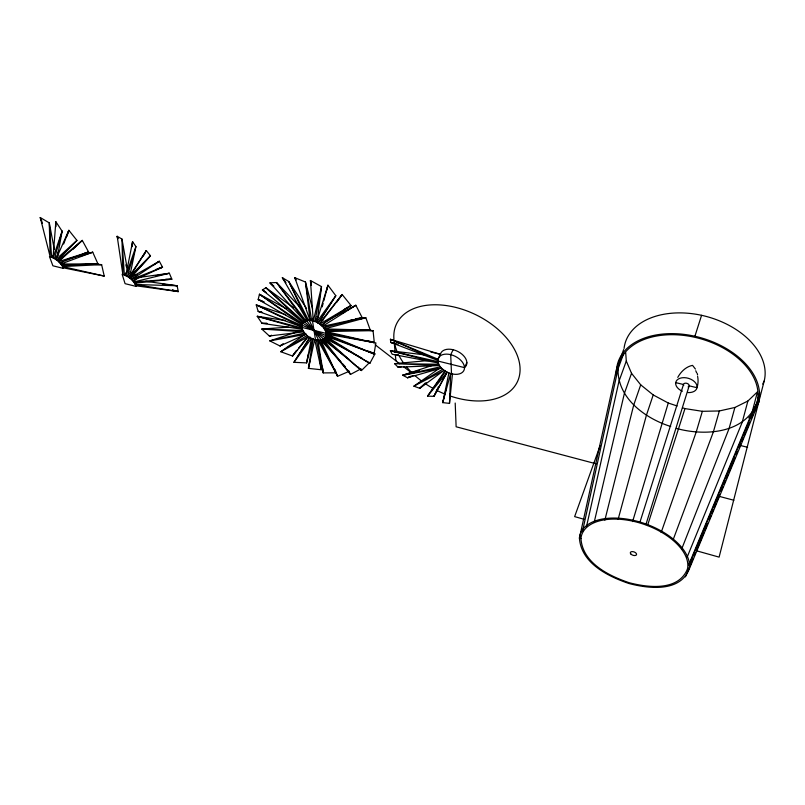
<?xml version="1.0" encoding="UTF-8"?>
<svg xmlns="http://www.w3.org/2000/svg" width="805" height="805" viewBox="0 0 805 805"><rect width="100%" height="100%" fill="white"/><g stroke="black" fill="none" stroke-linecap="round" stroke-linejoin="round"><path stroke-width="1.21" d="M326.327 335.806C327.243 324.888 307.772 314.031 301.704 324.999C301.06 335.806 320.038 346.472 326.327 335.806L301.704 324.999M449.995 393.615L449.502 403.375L442.74 402.631L448.918 372.906M132.251 246.561L132.573 241.671L135.914 246.541L130.591 272.251L127.331 276.487L135.914 246.541L125.842 275.692L132.573 241.671L131.99 246.632M55.847 221.727L53.039 257.862L62.116 231.186L55.847 221.727L55.937 226.658M452.511 373.54L449.502 403.375L450.639 373.5L442.74 402.631L446.292 388.302M615.966 374.818L616.65 368.61L623.644 349.571M317.723 317.029L321.517 286.61L310.438 280.502L313.286 321.115L321.517 286.61L314.926 321.678L317.723 317.029L318.528 317.381L316.908 316.757M437.809 361.022L438.131 358.658A14.188 8.905 25.8 0 1 453.014 355.367A14.188 8.905 25.8 0 1 464.485 368.358A14.188 8.905 25.8 0 1 451.494 373.792C445.366 372.071 438.795 367.784 437.809 361.022L464.505 367.623L466.87 362.653M313.095 338.965L308.426 368.368L321.306 369.757L319.515 353.566M301.603 326.136L301.704 325.592L256.242 304.884L258.153 311.394L301.704 326.76L301.603 326.136L301.704 326.76M308.315 354.472L306.594 362.894L293.936 362.31L310.046 337.033M326.458 334.669L326.367 334.045L326.347 335.222L374.023 353.979L375.905 342.92L326.367 334.045M326.941 289.971L327.947 285.201L335.806 295.717L318.106 323.228L335.806 295.717L316.526 322.382L327.947 285.201L323.791 300.859M310.287 359.865L308.426 368.368L314.705 339.519L321.306 369.757L319.988 361.204M696.174 550.701L719.107 557.13L758.652 402.339A73.134 47.465 15.8 0 0 696.285 336.571A73.134 47.465 15.8 0 0 616.65 368.61L579.419 538.132C581.2 563.188 607.916 576.38 628.957 583.514C648.508 588.656 679.682 592.44 689.07 569.477L758.652 402.339L764.217 380.926A72.078 47.716 15.3 0 0 702.926 315.61A72.078 47.716 15.3 0 0 624.056 348.454M582.538 531.25L618.029 368.932L623.774 353.254M586.372 527.184L618.995 381.188L626.3 361.043L625.676 352.449M594.13 522.515L624.368 393.474L631.533 373.319L626.3 361.043M604.857 520.131L633.716 405.046L640.71 384.84L631.533 373.319M759.648 392.478L757.163 401.987L688.909 565.533M313.044 338.331L306.594 362.894L311.515 338.271L293.936 362.31L309.965 337.436M322.201 306.886L323.157 303.274M688.788 564.617L751.86 413.176L757.455 391.854L747.905 401.001L742.23 422.192L687.108 557.231M618.119 519.326L646.415 415.229L653.217 394.943L640.71 384.84M747.905 401.001L734.885 407.481L729.088 428.532L681.714 548.94M734.885 407.481L719.348 410.963L713.391 431.842L673.171 539.652M632.599 521.57L668.271 403.023L653.217 394.943M719.348 410.963L702.352 411.315L696.204 432.033L661.167 532.477M702.352 411.315L684.975 408.598L647.512 525.554M66.986 236.237L68.848 230.29L76.928 240.403L57.276 260.558L76.928 240.403L55.897 259.542L68.848 230.29L63.645 244.016M645.902 524.578L689.171 385.837L696.999 387.698A42.564 30.57 7.6 0 0 697.613 376.368M640.116 521.67L683.485 384.488L675.707 382.637M694.906 336.249L701.578 315.308M600.087 445.819L574.639 516.619L584.239 519.316M685.468 576.843L693.155 558.338M694.121 556.024L695.56 552.552M696.526 550.248L703.731 532.89M704.687 530.576L707.575 523.642M709.497 519.014L710.936 515.542M711.902 513.228L713.341 509.756M714.297 507.442L715.746 503.98M716.702 501.666L719.579 494.723M721.028 491.251L722.95 486.623M723.906 484.308L725.345 480.847M726.311 478.532L727.75 475.061M728.716 472.746L734.955 457.713M736.404 454.241L737.36 451.927M739.282 447.298L740.721 443.827M741.687 441.512L743.126 438.041M744.092 435.726L745.531 432.265M746.487 429.951L749.375 423.007M751.296 418.379L752.735 414.907M438.634 386.37L433.935 396.362L427.576 396.12L445.215 370.491M762.738 384.066L764.217 380.926M753.711 412.713L758.652 402.339M687.46 569.014C678.374 591.343 648.075 587.67 629.087 582.689C608.63 575.756 582.639 562.937 580.938 538.575L579.419 538.132A57.256 30.962 19 0 1 639.079 521.781A57.256 30.962 19 0 1 689.07 569.477L687.46 569.014A55.615 30.077 19 0 0 638.888 522.707A55.615 30.077 19 0 0 580.938 538.575M453.135 349.722L450.709 354.663L451.494 373.792M446.735 372.655L433.935 396.362L447.248 372.182L427.576 396.12L445.638 371.316M143.381 255.96L146.309 250.597L150.465 255.779L130.148 278.439L132.744 275.048M677.78 377.384C680.859 371.729 686.031 366.627 692.542 365.369L695.419 369.062M326.347 335.222L327.444 333.351M360.7 329.607L373.067 330.654L374.295 342.678L325.794 331.539L326.89 329.668M350.125 320.41L365.842 317.764L370.28 330.131L324.395 328.933L326.055 326.146M326.156 321.185L355.83 305.266L362.26 317.774L322.292 326.428L324.506 322.704M344.51 309.15L351.05 305.528L319.605 324.194L322.392 319.545L342.155 294.519L351.05 305.528L321.014 325.27M316.526 322.382L317.653 320.521M313.588 318.981L312.471 320.833L315.51 339.791M313.356 317.945L311.676 320.722L305.467 282.022L294.801 277.685L310.096 320.491L308.597 320.44L288.764 281.498L282.344 277.685L307.178 320.551L288.764 281.498L306.604 308.526M307.017 318.981L305.89 320.833L276.578 282.535L269.987 282.847L304.743 321.286L276.578 282.535L300.255 307.349M308.597 320.44L309.724 318.589M304.884 320.038L303.757 321.879L265.932 287.727L262.37 289.991L302.942 322.634L265.932 287.727L293.372 307.661M134.254 273.277L150.465 255.779L128.77 277.403L146.309 250.597L132.02 273.167L129.846 271.849M295.999 350.98L292.537 356.021L280.794 351.745L305.87 333.703M336.51 302.549L342.155 294.519L319.605 324.194M145.755 281.287L177.13 285.765L178.267 291.581L135.29 284.507L137.222 281.961M138.088 277.564L169.352 273.267L171.868 279.204L133.66 281.981L136.89 277.725M159.038 268.206L162.519 267.19L131.436 279.556L134.677 275.31L159.33 261.253L162.519 267.19L132.624 280.744M128.77 277.403L131.366 274.012M297.025 350.225L292.537 356.021L308.496 336.49L280.794 351.745L307.108 335.423M298.524 348.293L307.52 336.701M85.612 263.648L101.621 264.624L104.237 276.075L62.528 266.546L64.561 264.09M67.771 258.979L92.726 252.196L97.938 263.869L60.818 264.04L62.85 261.585M84.968 252.971L88.6 252.005L58.554 261.655L61.955 257.56L82.271 240.383L88.6 252.005L59.751 262.833M53.643 254.772L51.59 257.218L49.286 222.884L40.25 217.531L50.162 256.725L49.286 222.884L54.327 249.51M369.716 362.361L361.455 370.552L324.184 338.865M72.702 249.56L82.271 240.383L58.554 261.655M425.171 383.17L419.727 388.312L413.891 386.159L439.087 368.559M748.741 417.936L750.532 416.266M426.197 382.788L419.727 388.312L444.129 370.33L413.891 386.159L442.73 369.243M131.436 279.556L159.33 261.253L153.202 265.227M283.119 343.936L279.939 345.959L269.806 340.877L296.894 331.962M322.292 326.428L355.83 305.266L347.358 310.327M343.131 312.863L345.244 311.595M283.129 344.148L279.939 345.959L305.84 334.296L269.806 340.877L304.713 333.079M361.022 368.821L350.577 374.365L322.03 339.861M410.942 376.237L407.531 377.776L402.691 375.251L433.362 365.068M349.461 371.196L337.567 376.297L319.333 340.223L317.844 340.153L323.218 372.906L335.947 372.826L317.844 340.153M413.217 375.492L407.531 377.776L441.472 368.076L402.691 375.251L419.174 370.411M60.818 264.04L92.726 252.196L80.077 256.322M155.556 269.615L162.519 267.19M134.677 275.31L136.991 274.626M271.657 335.343L269.313 335.987L261.776 329.024L288.643 327.142M324.395 328.933L365.842 317.764L359.724 319.022M323.429 327.665L362.26 317.774L356.041 318.679M133.66 281.981L169.352 273.267L160.859 274.807M271.708 335.423L269.313 335.987L303.737 331.831L261.776 329.024L302.942 330.543M402.691 375.251L440.375 366.839M155.999 275.692L158.424 275.25M400.447 366.698L397.972 367.14L394.571 363.659L428.914 360.479M401.635 366.597L397.972 367.14L439.47 365.561L394.571 363.659L438.745 364.252M134.566 283.249L171.868 279.204L165.78 279.164M62.528 266.546L101.621 264.624L95.382 264.463M61.754 265.298L97.938 263.869L95.513 263.668M325.794 331.539L373.067 330.654L365.54 330.231M325.19 330.241L370.28 330.131L365.299 329.597M266.988 323.348L261.977 323.338L257.218 316.295L285.232 320.481M135.29 284.507L177.13 285.765L168.577 284.809M266.908 323.489L261.977 323.338L302.328 329.265L257.218 316.295L301.905 327.987M395.939 354.562L398.425 354.753M162.459 284.135L166.132 284.537M425.744 355.005L390.355 350.759L392.206 354.27L438.242 362.954L390.355 350.759L437.95 361.666M135.854 285.765L178.267 291.581L172.351 290.062L178.267 291.581M63.142 267.793L104.237 276.075M326.186 332.817L374.295 342.678L368.328 340.767M395.617 343.584L390.757 342.417L390.415 339.297L440.496 354.341L440.577 353.747A14.138 8.925 25.7 0 1 458.307 351.715A14.138 8.925 25.7 0 1 465.21 366.979M430.786 352.006L440.496 354.341L438.051 359.251L390.415 339.297L437.89 360.429L390.757 342.417L398.012 344.339M301.704 327.353L326.387 333.461M740.318 445.477L747.593 447.288M596.243 463.841L456.123 426.781L455.197 403.043M719.358 496.403L733.858 500.247M668.271 403.023L677.176 405.992M682.751 407.853L684.975 408.598M285.674 314.695L256.242 304.884L301.503 326.689M670.706 426.479C645.298 418.53 617.355 398.254 618.029 368.932A71.655 46.499 15.8 0 1 696.053 337.587A71.655 46.499 15.8 0 1 757.163 401.987C745.822 433.835 704.274 436.28 676.351 428.391M263.919 301.855L258.184 299.49L259.441 294.228L286.65 308.909M326.568 334.115L374.023 353.979L368.549 351.121M263.859 301.986L258.184 299.49L301.905 324.506L259.441 294.228L302.328 323.499M371.518 352.379L374.919 353.938L369.827 363.407L325.663 337.275M371.548 352.308L374.919 353.938L326.106 336.299L369.827 363.407L366.869 361.214M320.903 318.579L323.087 320.078M58.624 254.944L57.9 254.551L57.749 252.126M362.079 358.225L325.019 338.13L361.455 370.552L358.004 366.909M265.529 291.943L262.37 289.991L266.505 292.668M302.539 323.006L325.431 337.768M60.677 256.463L62.549 258.143M133.399 274.193L135.26 275.904M375.14 344.771L399.753 363.759M403.607 366.728L411.325 372.675M349.38 359.775L323.187 339.438L350.577 374.365L347.861 370.24M273.77 286.107L269.987 282.847L273.66 286.147M304.169 321.507L323.771 339.227M341.018 362.059L320.742 340.123L337.567 376.297L334.91 369.324M342.709 363.88L345.234 366.627M306.474 320.611L321.447 340.072M284.578 280.613L282.344 277.685L285.976 282.716M295.928 279.878L294.801 277.685L295.868 279.929M309.301 320.38L318.629 340.263M41.679 220.973L40.25 217.531L42.474 223.388M117.892 238.662L117.178 236.288L121.968 239.065L127.623 270.792L124.352 275.028L121.968 239.065L122.873 274.515L117.178 236.288L117.812 238.713M125.822 264.845L126.536 267.23M697.13 373.208L697.593 374.929M312.622 309.04L305.467 282.022L310.096 320.491M316.285 339.911L323.218 372.906L322.684 368.056M311.173 284.155L310.438 280.502L311.223 285.463M394.279 342.91L395.144 352.439M395.356 354.824L395.899 360.781M616.65 368.61L616.851 371.105M683.707 385.515A2.918 1.892 15.9 0 1 684.964 383.24A2.918 1.892 15.9 0 1 688.718 384.468A2.918 1.892 15.9 0 1 688.104 386.964M695.751 370.733A42.564 30.57 7.6 0 1 696.526 372.584M682.409 391.24A10.958 7.104 15.9 0 1 678.363 379.014A10.958 7.104 15.9 0 1 695.812 383.19A10.958 7.104 15.9 0 1 687.883 392.558M393.947 339.338A67.006 42.554 25.7 0 1 456.606 307.631A67.006 42.554 25.7 0 1 519.98 371.95A67.006 42.554 25.7 0 1 449.582 395.798M445.095 394.128A67.006 42.554 25.7 0 1 436.401 390.194M433.211 388.493A67.006 42.554 25.7 0 1 424.98 383.432M421.88 381.228A67.006 42.554 25.7 0 1 415.118 375.724M411.607 372.403A67.006 42.554 25.7 0 1 406.797 367.15M403.989 363.558A67.006 42.554 25.7 0 1 398.958 355.518M397.056 351.453A67.006 42.554 25.7 0 1 394.46 342.92M62.116 231.186L57.9 254.551L54.488 258.647L62.116 231.186M261.816 312.149L258.153 311.394L261.816 312.239M63.454 268.417L52.889 265.801L49.447 256.473C55.485 258.244 60.949 262.571 63.454 268.417M136.126 286.399L125.077 283.662L122.129 274.264C128.206 276.024 133.851 280.361 136.126 286.399M631.04 554.192A3.27 1.771 19.1 0 0 636.403 554.897A3.27 1.771 19.1 0 0 632.901 551.636A3.27 1.771 19.1 0 0 631.04 554.192"/></g></svg>
